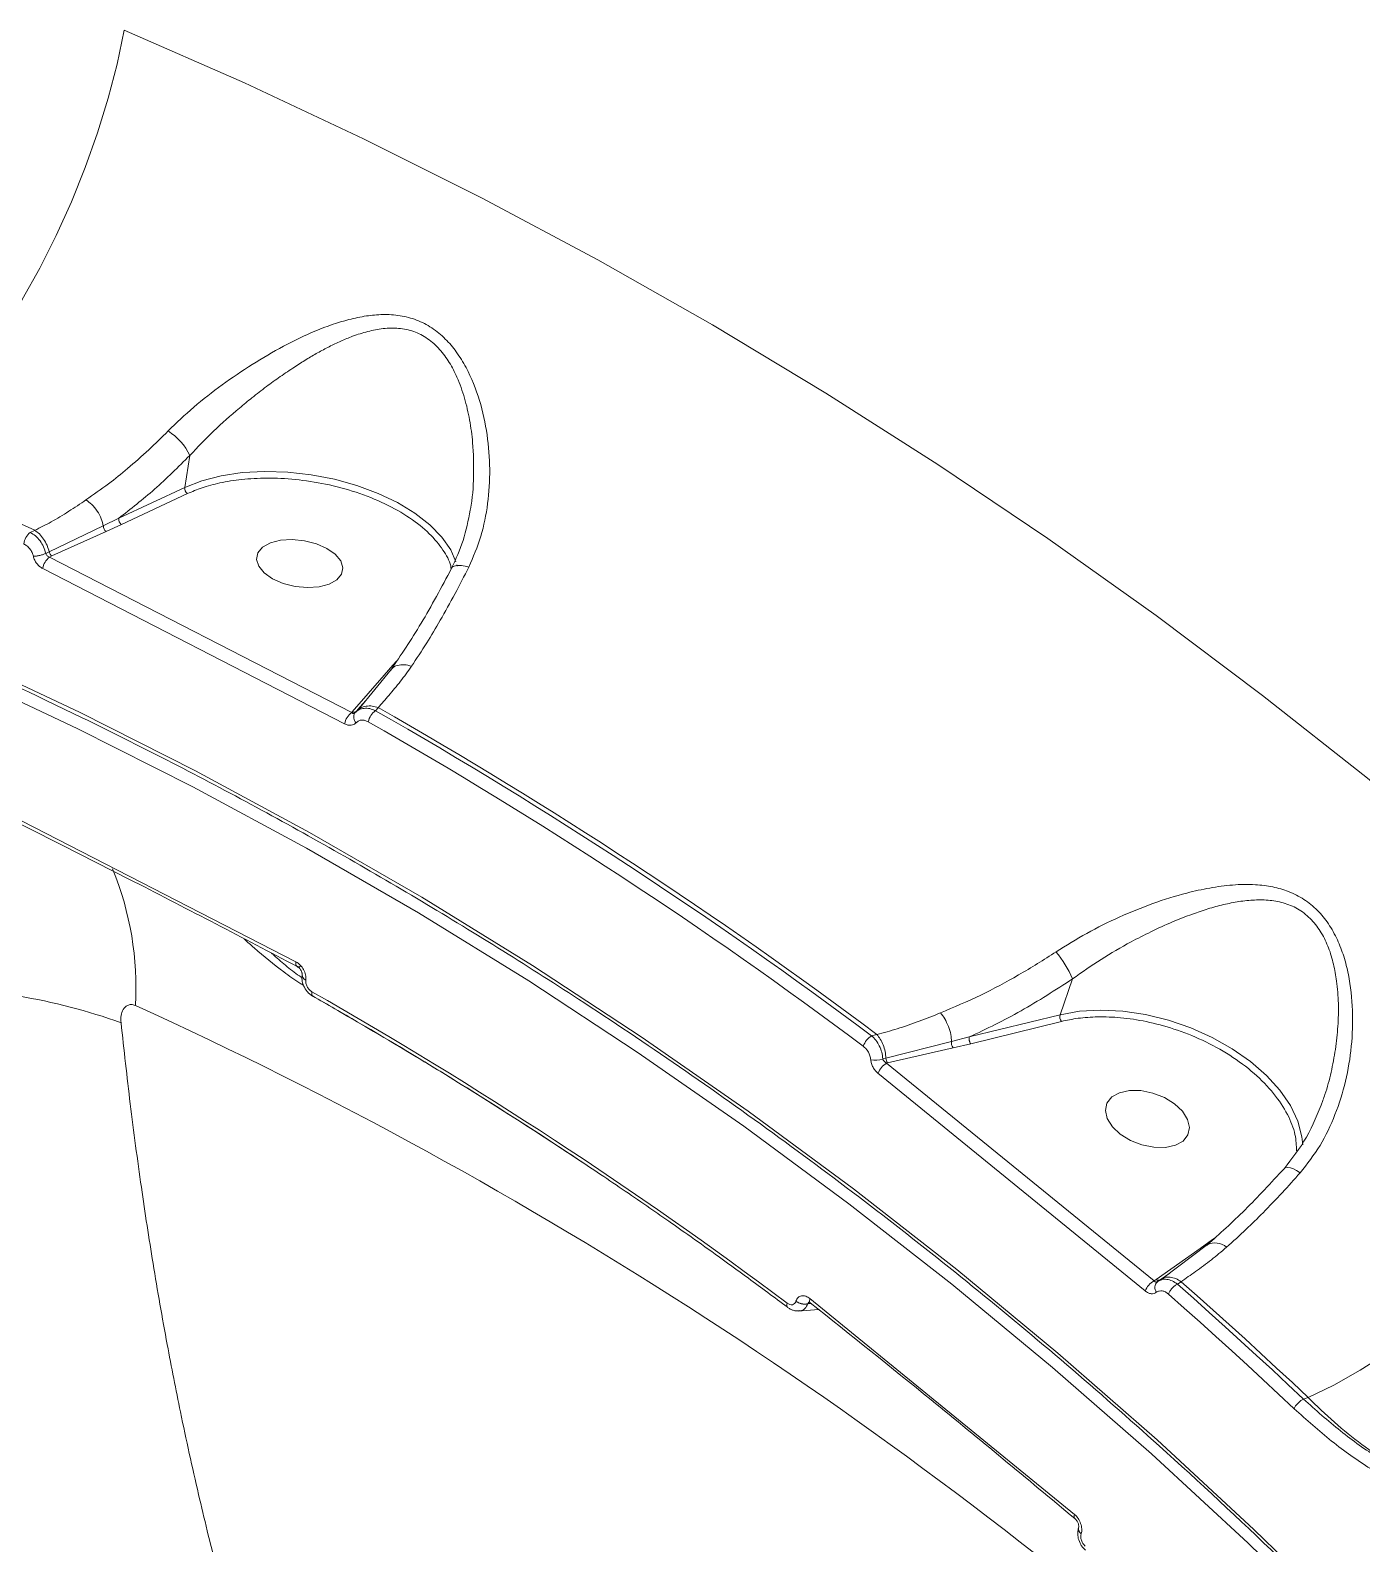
# Model space of a CAD drawing. Header units: millimetres. Extents: x -5609 to 5139, y -3980 to 3221.
# Drawn here: x 2598.8 to 2736.3, y 796.7 to 953.1 of the extents above; entities that cross this region are included whole.
import ezdxf

# ---------------------------------------------------------------- set-up
doc = ezdxf.new("R2010")
doc.units = ezdxf.units.MM
doc.layers.add('DIKOM_ОБЪЕКТ', color=7, linetype='Continuous')
doc.layers.add('DIKOM_РАЗМЕР_ОБЪЕКТА', color=7, linetype='Continuous')

# ---------------------------------------------------------------- blocks, each defined once
blk = doc.blocks.new('A$Cc336a1e3')
at = {"color": 7, "linetype": 'Continuous', "lineweight": 15}
for p, q in [((5435.43, 2182.04), (5434.9, 2178.74)), ((5434.9, 2178.74), (5428.08, 2175.54)), ((5435.19, 2178.09), (5428.37, 2174.89)), ((5419.39, 2174.29), (5418.94, 2174.08)), ((5420.89, 2172.09), (5426.49, 2174.76)), ((5426.78, 2174.18), (5421.18, 2171.65)), ((5426.49, 2174.76), (5428.08, 2175.54)), ((5428.37, 2174.89), (5426.78, 2174.18)), ((5420.54, 2171.92), (5420.89, 2172.09)), ((5421.18, 2171.65), (5420.93, 2171.54)), ((5420.93, 2171.54), (5452.15, 2155.47)), ((5451.42, 2154.31), (5420.23, 2170.36)), ((5455.52, 2159.34), (5456.41, 2160.37)), ((5452.2, 2155.53), (5455.52, 2159.34)), ((5456.23, 2159.92), (5452.84, 2155.79)), ((5452.15, 2155.47), (5452.2, 2155.53)), ((5452.64, 2155.61), (5452.48, 2155.43)), ((5453.63, 2156.76), (5453, 2156.02)), ((5454.61, 2155.66), (5454.89, 2155.97)), ((5415.47, 2145.6), (5446.39, 2129.71)), ((5446.51, 2129.24), (5446.53, 2129.23)), ((5447.03, 2128.38), (5447.03, 2128.35)), ((5447.41, 2127.84), (5447.41, 2127.82)), ((5526.63, 2127.95), (5525.34, 2124.24)), ((5525.34, 2124.24), (5515.96, 2121.94)), ((5525.48, 2123.55), (5516.11, 2121.25)), ((5506.41, 2122.2), (5505.87, 2122.07)), ((5507.35, 2119.75), (5514.13, 2121.46)), ((5514.13, 2121.46), (5515.96, 2121.94)), ((5516.11, 2121.25), (5514.28, 2120.83)), ((5507.03, 2119.67), (5507.35, 2119.75)), ((5507.52, 2119.27), (5507.42, 2119.25)), ((5514.28, 2120.83), (5507.52, 2119.27)), ((5534.13, 2095.7), (5506.52, 2118.19)), ((5507.42, 2119.25), (5535.05, 2096.74)), ((5539.81, 2100.1), (5541.09, 2101.02)), ((5535.26, 2096.88), (5539.81, 2100.1)), ((5540.57, 2100.48), (5535.92, 2096.99)), ((5535.05, 2096.74), (5535.26, 2096.88)), ((5535.29, 2096.56), (5535.35, 2096.62)), ((5535.74, 2096.89), (5535.35, 2096.63)), ((5535.39, 2096.65), (5535.64, 2096.77)), ((5537.47, 2096.4), (5537.85, 2096.65)), ((5498.05, 2094.63), (5498.05, 2094.65)), ((5499.29, 2094.37), (5499.3, 2094.39)), ((5499.5, 2094.9), (5526.83, 2072.61)), ((5499.52, 2094.49), (5499.53, 2094.47)), ((5498.27, 2093.62), (5500.38, 2093.79)), ((5550.96, 2084.7), (5550.49, 2084.52)), ((5527.25, 2071.26), (5527.25, 2071.24)), ((5527.52, 2070.62), (5527.52, 2070.6))]:
    blk.add_line(p, q, dxfattribs=at)
at = {"color": 8, "linetype": 'Continuous', "lineweight": 15}
for p, q in [((5463.03, 2170.72), (5463.06, 2170.59)), ((5456.41, 2160.37), (5456.79, 2160.78)), ((5453, 2156.02), (5452.64, 2155.61)), ((5446.53, 2129.23), (5446.59, 2129.21)), ((5541.09, 2101.02), (5541.29, 2101.15)), ((5536.67, 2097.55), (5535.68, 2096.85)), ((5499.6, 2094.39), (5499.29, 2094.37)), ((5499.3, 2094.39), (5499.55, 2094.46))]:
    blk.add_line(p, q, dxfattribs=at)
at = {"color": 7, "linetype": 'Continuous', "lineweight": 15, "flags": 128}
for points in [[(5428.63, 2225.98), (5427.91, 2222.49), (5427, 2218.95), (5425.9, 2215.37), (5424.63, 2211.79), (5423.21, 2208.25), (5421.63, 2204.78), (5419.92, 2201.4), (5418.1, 2198.16), (5416.17, 2195.07), (5414.16, 2192.17), (5412.09, 2189.48), (5409.97, 2187.04), (5407.82, 2184.85), (5405.66, 2182.94), (5403.52, 2181.33)], [(5428.63, 2225.98), (5441.07, 2220.54), (5453.38, 2214.77), (5465.55, 2208.67), (5477.57, 2202.26), (5489.44, 2195.53), (5501.15, 2188.48), (5512.7, 2181.12), (5524.07, 2173.46), (5535.26, 2165.49), (5546.27, 2157.23), (5557.09, 2148.68), (5567.72, 2139.83), (5578.14, 2130.7), (5588.35, 2121.3)], [(5583.07, 2031.2), (5574.01, 2041.58), (5564.71, 2051.69), (5555.16, 2061.52), (5545.37, 2071.06), (5535.36, 2080.31), (5525.12, 2089.26), (5514.66, 2097.91), (5504, 2106.25), (5493.13, 2114.27), (5482.07, 2121.97), (5470.82, 2129.34), (5459.39, 2136.38), (5447.78, 2143.09), (5436.01, 2149.46), (5424.09, 2155.48), (5412.01, 2161.16), (5399.79, 2166.48), (5387.43, 2171.45), (5374.95, 2176.06), (5362.35, 2180.31), (5349.64, 2184.2)], [(5582.35, 2029.89), (5573.32, 2040.24), (5564.04, 2050.32), (5554.52, 2060.12), (5544.76, 2069.63), (5534.78, 2078.85), (5524.57, 2087.78), (5514.15, 2096.4), (5503.51, 2104.71), (5492.68, 2112.71), (5481.65, 2120.38), (5470.44, 2127.73), (5459.04, 2134.76), (5447.47, 2141.44), (5435.73, 2147.79), (5423.84, 2153.8), (5411.8, 2159.46), (5399.61, 2164.76), (5387.3, 2169.72), (5374.85, 2174.31), (5362.29, 2178.55), (5349.62, 2182.42)], [(5443.98, 2169.3), (5445.07, 2168.82), (5446.3, 2168.51), (5447.57, 2168.39), (5448.78, 2168.46), (5449.82, 2168.74), (5450.62, 2169.18), (5451.1, 2169.76), (5451.24, 2170.44), (5451.02, 2171.14), (5450.45, 2171.83), (5449.59, 2172.43), (5448.5, 2172.91), (5447.27, 2173.23), (5446, 2173.35), (5444.8, 2173.27), (5443.75, 2173), (5442.95, 2172.55), (5442.47, 2171.97), (5442.33, 2171.3), (5442.55, 2170.59), (5443.12, 2169.91), (5443.98, 2169.3)], [(5550.96, 2084.7), (5553.61, 2085.97), (5556.35, 2087.5), (5559.15, 2089.26), (5561.98, 2091.24), (5564.83, 2093.42), (5567.66, 2095.78), (5570.44, 2098.31), (5573.16, 2100.97), (5575.79, 2103.74), (5578.3, 2106.6), (5580.67, 2109.53), (5582.88, 2112.48), (5584.91, 2115.45), (5586.74, 2118.4), (5588.35, 2121.3)], [(5531.56, 2111.9), (5532.61, 2111.25), (5533.8, 2110.79), (5535.04, 2110.54), (5536.22, 2110.52), (5537.25, 2110.75), (5538.05, 2111.19), (5538.55, 2111.82), (5538.71, 2112.59), (5538.51, 2113.42), (5537.99, 2114.26), (5537.17, 2115.03), (5536.12, 2115.68), (5534.93, 2116.15), (5533.69, 2116.4), (5532.51, 2116.41), (5531.48, 2116.18), (5530.68, 2115.74), (5530.18, 2115.11), (5530.02, 2114.35), (5530.21, 2113.51), (5530.74, 2112.67), (5531.56, 2111.9)], [(5550.49, 2084.52), (5548.88, 2086.03), (5547.27, 2087.53), (5545.65, 2089.03), (5544.02, 2090.52), (5542.39, 2092), (5540.76, 2093.47), (5539.12, 2094.94), (5537.47, 2096.4)], [(5537.85, 2096.65), (5539.51, 2095.19), (5541.16, 2093.71), (5542.81, 2092.23), (5544.45, 2090.74), (5546.09, 2089.24), (5547.71, 2087.73), (5549.34, 2086.22), (5550.96, 2084.7)], [(5549.52, 2083.53), (5547.91, 2085.04), (5546.3, 2086.54), (5544.69, 2088.03), (5543.07, 2089.52), (5541.44, 2091), (5539.81, 2092.47), (5538.17, 2093.93), (5536.53, 2095.38)], [(5497.15, 2094.04), (5497.17, 2094.02), (5497.19, 2094)]]:
    blk.add_lwpolyline(points, dxfattribs=at)
at = {"color": 8, "linetype": 'Continuous', "lineweight": 15, "flags": 128}
for points in [[(5434.9, 2178.74), (5436.67, 2179.43), (5438.67, 2179.94), (5440.85, 2180.26), (5443.16, 2180.39), (5445.55, 2180.31), (5447.97, 2180.04), (5450.36, 2179.58), (5452.68, 2178.93), (5454.87, 2178.12), (5456.89, 2177.16), (5458.68, 2176.07), (5460.22, 2174.87), (5461.46, 2173.6), (5462.38, 2172.28), (5462.92, 2171.06)], [(5525.34, 2124.24), (5527.36, 2124.6), (5529.54, 2124.72), (5531.83, 2124.61), (5534.17, 2124.26), (5536.53, 2123.68), (5538.84, 2122.89), (5541.05, 2121.89), (5543.12, 2120.73), (5545, 2119.41), (5546.65, 2117.97), (5548.04, 2116.43), (5549.13, 2114.85), (5549.89, 2113.24), (5550.32, 2111.64), (5550.41, 2110.8)], [(5550.15, 2107.91), (5549.78, 2108.13), (5549.44, 2108.3), (5549.13, 2108.41), (5548.86, 2108.45), (5548.64, 2108.43), (5548.49, 2108.35), (5548.48, 2108.34)]]:
    blk.add_lwpolyline(points, dxfattribs=at)
at = {"color": 7, "linetype": 'Continuous', "lineweight": 15}
for centre, radius, start, end in [((5429.95, 2179.43), 6.07, 25.3983, 57.7898), ((5216.52, 1738.07), 481.1, 65.0584, 67.1262), ((5435.57, 2178.66), 0.681, 173.33, 235.8897), ((5420.13, 2172.62), 1.89, 129.1178, 171.5239), ((5427.2, 2174.75), 0.706, 179.5621, 233.8147), ((5428.76, 2175.46), 0.687, 173.5247, 232.5344), ((5428.62, 2175.29), 0.471, 233.7918, 238.2007), ((5422.15, 2170.01), 1.96, 128.6173, 169.6593), ((5421.56, 2172.22), 0.687, 191.0915, 235.7147), ((5453.27, 2153.96), 1.88, 126.5109, 169.4583), ((5452.36, 2155.89), 0.4, 246.59, 314.105), ((5453.16, 2155.01), 0.798, 148.7876, 227.6251), ((5455.76, 2154.09), 1.95, 125.9714, 167.1894), ((5209.83, 1726.28), 494.25, 53.2037, 60.3129), ((5210.08, 1726.28), 494.54, 53.1878, 60.3287), ((5209.63, 1726.12), 493.13, 53.2035, 60.313), ((5517.11, 2124.03), 10.29, 22.3971, 40.6712), ((5407.03, 2063.29), 63.79, 70.4999, 80.3563), ((5216.23, 1719.39), 468.58, 53.1671, 60.3492), ((5217.85, 1721.29), 465.78, 56.3229, 60.3588), ((5526.07, 2124.04), 0.761, 164.355, 219.6454), ((5506.94, 2120.31), 2.05, 121.2252, 160.5554), ((5514.92, 2121.32), 0.804, 169.9183, 217.2321), ((5506.21, 2122.26), 2.72, 260.8926, 287.5021), ((5508.13, 2119.76), 0.783, 180.9528, 219.1182), ((5508.52, 2117.4), 2.14, 120.7242, 158.4382), ((5536.03, 2094.94), 2.05, 118.6411, 158.2114), ((5535.96, 2096.06), 0.82, 134.137, 218.0828)]:
    blk.add_arc(centre, radius, start, end, dxfattribs=at)
at = {"color": 8, "linetype": 'Continuous', "lineweight": 15}
for centre, radius, start, end in [((5397.74, 2127.08), 32.12, 356.6583, 22.3648), ((5447.61, 2128.39), 0.582, 180.7383, 250.1056), ((5447.61, 2128.37), 0.58, 180.3644, 250.1262), ((5241.15, 1711.2), 454.96, 48.5619, 65.5024), ((5541.37, 2098.93), 1.73, 47.6454, 119.1126), ((5497.58, 2094.25), 0.486, 157.7597, 205.2441), ((5527.87, 2071.14), 0.632, 168.4198, 236.2909), ((5527.87, 2071.12), 0.629, 167.9001, 236.3902)]:
    blk.add_arc(centre, radius, start, end, dxfattribs=at)
at = {"color": 7, "linetype": 'Continuous', "lineweight": 15}
for points, knots in [([(5674.5, 2755.17), (5673.82, 2755.31), (5672.3, 2755.62), (5670.02, 2755.99), (5667.79, 2756.3), (5665.92, 2756.51), (5664.33, 2756.66), (5661.16, 2756.9), (5656.43, 2757.05), (5650.04, 2756.82), (5642.13, 2756.03), (5632.41, 2754.22), (5621.17, 2750.93), (5610.12, 2746.61), (5599.3, 2741.4), (5588.4, 2735.17), (5577.44, 2727.95), (5566.46, 2719.75), (5555.48, 2710.59), (5544.52, 2700.49), (5533.6, 2689.47), (5522.77, 2677.57), (5512.04, 2664.82), (5501.47, 2651.27), (5491.05, 2636.93), (5480.83, 2621.85), (5470.82, 2606.06), (5461.05, 2589.6), (5451.55, 2572.51), (5442.35, 2554.85), (5433.46, 2536.67), (5424.92, 2518), (5416.74, 2498.9), (5408.94, 2479.4), (5401.54, 2459.56), (5394.57, 2439.43), (5388.04, 2419.09), (5381.97, 2398.57), (5376.37, 2377.93), (5371.27, 2357.21), (5366.66, 2336.46), (5362.56, 2315.74), (5359.07, 2295.57), (5356.15, 2276.01), (5353.78, 2257.07), (5352.23, 2241.84), (5351.26, 2230.23), (5350.69, 2222.38), (5350.31, 2216.33), (5350.06, 2211.76), (5349.87, 2208.1), (5349.67, 2203.53), (5349.46, 2198.01), (5349.27, 2191.57), (5349.2, 2186.99), (5349.16, 2184.55)], [0, 0, 0, 0, 0.005238, 0.01182, 0.017481, 0.022206, 0.026, 0.029399, 0.046017, 0.06109, 0.076162, 0.103073, 0.129982, 0.154446, 0.178954, 0.203436, 0.227894, 0.252351, 0.276808, 0.301263, 0.325724, 0.350237, 0.374695, 0.399147, 0.4236, 0.448051, 0.472503, 0.496981, 0.521474, 0.545925, 0.570375, 0.594825, 0.619274, 0.643726, 0.66823, 0.692693, 0.717142, 0.741591, 0.766041, 0.79049, 0.814953, 0.839457, 0.863909, 0.886729, 0.909549, 0.93237, 0.942412, 0.952388, 0.961556, 0.965042, 0.969571, 0.975332, 0.98233, 0.990564, 1, 1, 1, 1]), ([(5675.73, 2754.98), (5672.42, 2755.58), (5665.8, 2756.79), (5655.53, 2757.14), (5645.08, 2756.43), (5634.45, 2754.57), (5623.92, 2751.68), (5613.52, 2747.86), (5603.3, 2743.21), (5595.11, 2738.77), (5588.98, 2735.1), (5584.95, 2732.55), (5580.91, 2729.87), (5576.87, 2727.06), (5572.84, 2724.12), (5566.2, 2719.07), (5557, 2711.49), (5545.3, 2700.75), (5533.79, 2689.12), (5522.51, 2676.66), (5511.72, 2663.73), (5501.43, 2650.46), (5491.64, 2636.95), (5484.21, 2626.01), (5479, 2618), (5475.89, 2613.14), (5472.83, 2608.23), (5469.79, 2603.28), (5466.8, 2598.29), (5463.84, 2593.26), (5458.38, 2583.81), (5450.61, 2569.71), (5440.8, 2550.63), (5431.47, 2531.21), (5422.66, 2511.53), (5415.37, 2494.1), (5409.45, 2479.09), (5404.73, 2466.59), (5400.21, 2454.07), (5395.91, 2441.57), (5391.8, 2429.08), (5387.9, 2416.62), (5384.21, 2404.22), (5379.86, 2388.85), (5375.03, 2370.48), (5369.95, 2349.09), (5365.41, 2327.73), (5361.43, 2306.47), (5358.01, 2285.37), (5355.16, 2264.48), (5352.89, 2243.85), (5351.2, 2223.56), (5350.05, 2203.61), (5349.78, 2190.66), (5349.64, 2184.2)], [0, 0, 0, 0, 0.025552, 0.050983, 0.076294, 0.101484, 0.126553, 0.149842, 0.173026, 0.196104, 0.205143, 0.214165, 0.223171, 0.232161, 0.241135, 0.250092, 0.276443, 0.302491, 0.328238, 0.353682, 0.378823, 0.402016, 0.424946, 0.447612, 0.455186, 0.46273, 0.470244, 0.477729, 0.485183, 0.492607, 0.500002, 0.526531, 0.552719, 0.578564, 0.604068, 0.629229, 0.644782, 0.660202, 0.675488, 0.690641, 0.70566, 0.720545, 0.735296, 0.749914, 0.775113, 0.80027, 0.825385, 0.850457, 0.875486, 0.900474, 0.925419, 0.950322, 0.975182, 1, 1, 1, 1]), ([(5359.29, 2067.58), (5358.15, 2072.71), (5355.86, 2082.98), (5353.13, 2099.32), (5350.92, 2116.32), (5349.3, 2133.99), (5348.28, 2151.88), (5347.82, 2169.88), (5347.89, 2187.93), (5348.37, 2203.14), (5348.99, 2215.27), (5349.56, 2224.18), (5350.24, 2233.17), (5351.04, 2242.23), (5352.29, 2254.74), (5354.21, 2270.88), (5357.06, 2290.82), (5360.47, 2311.21), (5364.45, 2331.98), (5368.93, 2352.61), (5373.84, 2373.04), (5379.18, 2393.2), (5383.72, 2408.96), (5387.18, 2420.27), (5389.33, 2427.14), (5391.54, 2434.01), (5393.82, 2440.88), (5396.15, 2447.76), (5398.54, 2454.63), (5402.48, 2465.66), (5408.16, 2480.81), (5415.82, 2499.93), (5423.96, 2518.91), (5432.57, 2537.69), (5441.42, 2555.77), (5450.49, 2573.14), (5459.72, 2589.75), (5467.34, 2602.63), (5473.17, 2612.05), (5477.09, 2618.21), (5481.05, 2624.29), (5485.07, 2630.29), (5489.13, 2636.19), (5495.32, 2644.95), (5503.73, 2656.27), (5514.44, 2669.67), (5525.33, 2682.29), (5536.37, 2694.08), (5547.55, 2705), (5558.82, 2715), (5570.15, 2724.04), (5581.52, 2732.07), (5592.9, 2739.14), (5600.43, 2742.93), (5604.2, 2744.83)], [0, 0, 0, 0, 0.024819, 0.049681, 0.074585, 0.099531, 0.12452, 0.147882, 0.17128, 0.194715, 0.205777, 0.216847, 0.227925, 0.239011, 0.250106, 0.273561, 0.297359, 0.321499, 0.345981, 0.370806, 0.394284, 0.418061, 0.442135, 0.45031, 0.458518, 0.466761, 0.475037, 0.483347, 0.49169, 0.500068, 0.523695, 0.547624, 0.571855, 0.596389, 0.621225, 0.644678, 0.668395, 0.692375, 0.701869, 0.711403, 0.720978, 0.730593, 0.74025, 0.749946, 0.774408, 0.798991, 0.823695, 0.848519, 0.873464, 0.89853, 0.923716, 0.949023, 0.974451, 1, 1, 1, 1]), ([(5319.85, 2149.95), (5319.45, 2154.5), (5318.65, 2163.61), (5317.94, 2177.75), (5317.58, 2192.18), (5317.6, 2206.93), (5317.98, 2221.06), (5318.63, 2234.53), (5319.5, 2247.29), (5320.62, 2260.3), (5322.02, 2273.55), (5323.69, 2287.03), (5325.61, 2300.48), (5327.75, 2313.89), (5330.12, 2327.25), (5332.76, 2340.78), (5335.66, 2354.48), (5338.84, 2368.33), (5342.08, 2381.4), (5345.32, 2393.69), (5348.51, 2405.18), (5351.9, 2416.72), (5355.48, 2428.31), (5359.25, 2439.94), (5363.21, 2451.59), (5368.21, 2465.62), (5374.4, 2481.99), (5381.96, 2500.58), (5390.01, 2519.02), (5397.3, 2534.6), (5403.63, 2547.42), (5408.87, 2557.6), (5414.25, 2567.65), (5419.78, 2577.56), (5425.45, 2587.32), (5431.25, 2596.9), (5437.81, 2607.28), (5445.16, 2618.33), (5453.31, 2629.9), (5461.65, 2641.04), (5470.16, 2651.7), (5479.43, 2662.57), (5489.46, 2673.46), (5500.24, 2684.11), (5511.12, 2693.9), (5518.4, 2699.58), (5522.05, 2702.42)], [0, 0, 0, 0, 0.025201, 0.050426, 0.075478, 0.100439, 0.125533, 0.145965, 0.166556, 0.187307, 0.208217, 0.229287, 0.250516, 0.270801, 0.291287, 0.311974, 0.332861, 0.35395, 0.375239, 0.39266, 0.410236, 0.427968, 0.445856, 0.463899, 0.482097, 0.500451, 0.530196, 0.560356, 0.590931, 0.62192, 0.639817, 0.657849, 0.676017, 0.69432, 0.712759, 0.731334, 0.750044, 0.774713, 0.799566, 0.824602, 0.849822, 0.875227, 0.906171, 0.937281, 0.968557, 1, 1, 1, 1]), ([(5464.25, 2170.5), (5464.7, 2171.55), (5465.6, 2173.63), (5466.27, 2177.07), (5466.49, 2180.6), (5466.22, 2184.2), (5465.44, 2187.77), (5464.3, 2190.65), (5463.02, 2192.73), (5461.84, 2194.13), (5460.46, 2195.28), (5458.87, 2196.09), (5457.15, 2196.54), (5455.4, 2196.64), (5453.63, 2196.48), (5451.31, 2195.99), (5448.43, 2194.98), (5445.09, 2193.37), (5441.86, 2191.48), (5438.75, 2189.36), (5435.78, 2187.06), (5434.05, 2185.4), (5433.18, 2184.57)], [0, 0, 0, 0, 0.061031, 0.122058, 0.183992, 0.245964, 0.308726, 0.372017, 0.405257, 0.43616, 0.468588, 0.501069, 0.533243, 0.565711, 0.596359, 0.62933, 0.692101, 0.75428, 0.816246, 0.877522, 0.938936, 1, 1, 1, 1]), ([(5349.78, 2183.69), (5351.49, 2183.19), (5354.63, 2182.27), (5358.88, 2180.95), (5362.28, 2179.87), (5365.06, 2178.97), (5369.92, 2177.36), (5379.7, 2173.98), (5393.71, 2168.64), (5409.44, 2161.97), (5425.29, 2154.58), (5441.81, 2146.1), (5458.91, 2136.4), (5477.16, 2125.03), (5496.4, 2111.75), (5516.43, 2096.35), (5533.53, 2081.72), (5547.95, 2068.3), (5557.09, 2059.21), (5563.25, 2052.81), (5566.48, 2049.39), (5569.3, 2046.35), (5572.03, 2043.36), (5575.03, 2040.02), (5578.79, 2035.77), (5581.51, 2032.59), (5583, 2030.85)], [0, 0, 0, 0, 0.019188, 0.035163, 0.047914, 0.057572, 0.066532, 0.103038, 0.168831, 0.227576, 0.286321, 0.356255, 0.426189, 0.496124, 0.585129, 0.674134, 0.76314, 0.821887, 0.880635, 0.897868, 0.91447, 0.929659, 0.941079, 0.956618, 0.976264, 1, 1, 1, 1]), ([(5433.18, 2184.57), (5432.52, 2183.91), (5431.14, 2182.55), (5429.08, 2180.74), (5426.92, 2178.99), (5425.48, 2177.99), (5424.7, 2177.44)], [0, 0, 0, 0, 0.240294, 0.500624, 0.72848, 1, 1, 1, 1]), ([(5349.14, 2182.78), (5349.13, 2180.93), (5349.1, 2177.44), (5349.11, 2172.58), (5349.16, 2168.38), (5349.21, 2164.86), (5349.28, 2161.92), (5349.43, 2156.18), (5349.75, 2147.87), (5350.38, 2136.98), (5351.41, 2123.93), (5353.06, 2108.6), (5355.52, 2091.86), (5358.46, 2076.3), (5361.79, 2061.89), (5365.62, 2048.17), (5369.91, 2035.18), (5374.68, 2022.94), (5379.89, 2011.49), (5385.56, 2000.85), (5391.65, 1991.03), (5398.17, 1982.07), (5404.93, 1974.17), (5411.89, 1967.28), (5419.01, 1961.36), (5425.6, 1956.82), (5431.54, 1953.39), (5435.56, 1951.4), (5438.48, 1950.11), (5440.32, 1949.35), (5442.5, 1948.49), (5444.95, 1947.57), (5446.73, 1947.02), (5447.57, 1946.76)], [0, 0, 0, 0, 0.014838, 0.02795, 0.039319, 0.048913, 0.05674, 0.063458, 0.096188, 0.125969, 0.155751, 0.208929, 0.26211, 0.310458, 0.358855, 0.407301, 0.455656, 0.50401, 0.552367, 0.600726, 0.649088, 0.697519, 0.745961, 0.791107, 0.836255, 0.881404, 0.911206, 0.9412, 0.950921, 0.960825, 0.972362, 0.986881, 1, 1, 1, 1]), ([(5428.08, 2175.54), (5429.32, 2176.51), (5431.81, 2178.45), (5434.22, 2180.84), (5435.43, 2182.04)], [0, 0, 0, 0, 0.498652, 1, 1, 1, 1]), ([(5424.7, 2177.44), (5424.11, 2177.04), (5422.89, 2176.23), (5421.15, 2175.16), (5419.96, 2174.58), (5419.39, 2174.29)], [0, 0, 0, 0, 0.332978, 0.677074, 1, 1, 1, 1]), ([(5426.49, 2174.76), (5426.43, 2175), (5426.32, 2175.51), (5425.88, 2176.3), (5425.32, 2177), (5424.9, 2177.3), (5424.7, 2177.44)], [0, 0, 0, 0, 0.248061, 0.508066, 0.763644, 1, 1, 1, 1]), ([(5464.4, 2176.39), (5464.19, 2175.33), (5463.77, 2173.21), (5462.91, 2171.32), (5462.48, 2170.38)], [0, 0, 0, 0, 0.501569, 1, 1, 1, 1]), ([(5418.94, 2174.08), (5419.13, 2173.97), (5419.49, 2173.75), (5419.97, 2173.22), (5420.34, 2172.6), (5420.47, 2172.15), (5420.54, 2171.92)], [0, 0, 0, 0, 0.248961, 0.498547, 0.748724, 1, 1, 1, 1]), ([(5419.39, 2174.29), (5419.56, 2174.18), (5419.9, 2173.95), (5420.34, 2173.41), (5420.7, 2172.77), (5420.83, 2172.31), (5420.89, 2172.09)], [0, 0, 0, 0, 0.241525, 0.495451, 0.751814, 1, 1, 1, 1]), ([(5418.27, 2172.89), (5418.38, 2172.83), (5418.61, 2172.7), (5418.91, 2172.39), (5419.14, 2172.02), (5419.22, 2171.75), (5419.26, 2171.62)], [0, 0, 0, 0, 0.249321, 0.498946, 0.74901, 1, 1, 1, 1]), ([(5419.26, 2171.62), (5419.36, 2171.62), (5419.57, 2171.63), (5419.93, 2171.7), (5420.28, 2171.8), (5420.45, 2171.88), (5420.54, 2171.92)], [0, 0, 0, 0, 0.241781, 0.499974, 0.75828, 1, 1, 1, 1]), ([(5420.23, 2170.36), (5420.11, 2170.42), (5419.89, 2170.56), (5419.61, 2170.86), (5419.38, 2171.22), (5419.3, 2171.49), (5419.26, 2171.62)], [0, 0, 0, 0, 0.249288, 0.499095, 0.749265, 1, 1, 1, 1]), ([(5420.93, 2171.54), (5420.88, 2171.55), (5420.79, 2171.59), (5420.68, 2171.68), (5420.59, 2171.79), (5420.56, 2171.88), (5420.54, 2171.92)], [0, 0, 0, 0, 0.256029, 0.508553, 0.756124, 1, 1, 1, 1]), ([(5462.48, 2170.38), (5461.43, 2168.42), (5459.34, 2164.52), (5457.24, 2161.41), (5456.19, 2159.86)], [0, 0, 0, 0, 0.501366, 1, 1, 1, 1]), ([(5458.33, 2160.26), (5458.86, 2161.04), (5459.84, 2162.53), (5461.34, 2165.06), (5462.8, 2167.66), (5463.78, 2169.58), (5464.25, 2170.5)], [0, 0, 0, 0, 0.264901, 0.499055, 0.757735, 1, 1, 1, 1]), ([(5454.89, 2155.97), (5455.25, 2156.39), (5455.99, 2157.24), (5457.19, 2158.66), (5457.96, 2159.73), (5458.33, 2160.26)], [0, 0, 0, 0, 0.327819, 0.671603, 1, 1, 1, 1]), ([(5452.48, 2155.43), (5452.45, 2155.41), (5452.41, 2155.37), (5452.32, 2155.36), (5452.24, 2155.39), (5452.18, 2155.44), (5452.15, 2155.47)], [0, 0, 0, 0, 0.233575, 0.478771, 0.735274, 1, 1, 1, 1]), ([(5452.48, 2155.43), (5452.61, 2155.55), (5452.88, 2155.78), (5453.43, 2155.93), (5454.02, 2155.91), (5454.42, 2155.75), (5454.61, 2155.66)], [0, 0, 0, 0, 0.251027, 0.501431, 0.750839, 1, 1, 1, 1]), ([(5452.64, 2155.61), (5452.78, 2155.73), (5453.06, 2155.98), (5453.63, 2156.15), (5454.26, 2156.17), (5454.69, 2156.03), (5454.89, 2155.97)], [0, 0, 0, 0, 0.248243, 0.50435, 0.758125, 1, 1, 1, 1]), ([(5452.62, 2154.42), (5452.54, 2154.36), (5452.39, 2154.22), (5452.09, 2154.14), (5451.76, 2154.16), (5451.53, 2154.26), (5451.42, 2154.31)], [0, 0, 0, 0, 0.249785, 0.499761, 0.749731, 1, 1, 1, 1]), ([(5452.62, 2154.42), (5452.7, 2154.49), (5452.86, 2154.63), (5453.18, 2154.71), (5453.52, 2154.68), (5453.75, 2154.57), (5453.86, 2154.52)], [0, 0, 0, 0, 0.249716, 0.49966, 0.749601, 1, 1, 1, 1]), ([(5415.57, 2145.12), (5420.29, 2142.75), (5430.7, 2137.52), (5440.92, 2132.16), (5446.51, 2129.23)], [0, 0, 0, 0, 0.452481, 1, 1, 1, 1]), ([(5550.15, 2107.91), (5550.87, 2108.83), (5552.3, 2110.66), (5553.82, 2113.9), (5554.91, 2117.35), (5555.51, 2120.98), (5555.64, 2124.7), (5555.3, 2127.83), (5554.69, 2130.25), (5554.01, 2132.03), (5553.12, 2133.65), (5551.95, 2135.08), (5550.56, 2136.22), (5548.99, 2137.01), (5547.29, 2137.5), (5545.36, 2137.74), (5543.17, 2137.69), (5540.81, 2137.37), (5538.05, 2136.76), (5534.92, 2135.78), (5531.45, 2134.37), (5528.07, 2132.71), (5525.96, 2131.39), (5524.92, 2130.74)], [0, 0, 0, 0, 0.060847, 0.121613, 0.183354, 0.245191, 0.307739, 0.370551, 0.403622, 0.434357, 0.467556, 0.498924, 0.531459, 0.56376, 0.594639, 0.627846, 0.669954, 0.711773, 0.753551, 0.815741, 0.877335, 0.938872, 1, 1, 1, 1]), ([(5524.92, 2130.74), (5523.63, 2129.92), (5521.07, 2128.29), (5517.06, 2126.16), (5514.37, 2125.02), (5512.99, 2124.43)], [0, 0, 0, 0, 0.326001, 0.652896, 1, 1, 1, 1]), ([(5446.39, 2129.71), (5446.54, 2129.61), (5446.85, 2129.41), (5447.21, 2128.91), (5447.38, 2128.45), (5447.43, 2128.09), (5447.42, 2127.93), (5447.41, 2127.84)], [0, 0, 0, 0, 0.249578, 0.499135, 0.748811, 0.874485, 1, 1, 1, 1]), ([(5446.53, 2129.21), (5446.57, 2129.19), (5446.66, 2129.13), (5446.78, 2129.02), (5446.88, 2128.89), (5446.95, 2128.76), (5447, 2128.63), (5447.03, 2128.53), (5447.03, 2128.44), (5447.03, 2128.4), (5447.03, 2128.38)], [0, 0, 0, 0, 0.154601, 0.301976, 0.439989, 0.568879, 0.68876, 0.799509, 0.903062, 1, 1, 1, 1]), ([(5652.95, 2129.76), (5651.62, 2128.14), (5649.13, 2125.11), (5645.72, 2120.88), (5642.86, 2117.29), (5640.52, 2114.33), (5638.57, 2111.83), (5634.59, 2106.7), (5628.83, 2099.12), (5621.47, 2089.07), (5614.21, 2078.81), (5606.89, 2068.02), (5599.58, 2056.74), (5591.89, 2044.23), (5584.02, 2030.57), (5576.26, 2015.9), (5569.39, 2001.6), (5563.43, 1987.7), (5558.41, 1974.25), (5554.32, 1961.27), (5551.19, 1948.8), (5549.02, 1936.88), (5547.83, 1925.55), (5547.62, 1915.08), (5548.31, 1905.45), (5549.84, 1896.63), (5551.96, 1889.36), (5554.26, 1883.51), (5555.86, 1880.46), (5556.63, 1878.98)], [0, 0, 0, 0, 0.015739, 0.029451, 0.041106, 0.050679, 0.058284, 0.06548, 0.100643, 0.132419, 0.164195, 0.202024, 0.239853, 0.277684, 0.329279, 0.380983, 0.432581, 0.484169, 0.535761, 0.587354, 0.638952, 0.690657, 0.74229, 0.793895, 0.842064, 0.890237, 0.938413, 0.970219, 1, 1, 1, 1]), ([(5653.2, 2129.16), (5650.64, 2126.02), (5645.38, 2119.59), (5637.63, 2109.75), (5629.8, 2099.48), (5623.46, 2090.87), (5618.57, 2084.01), (5615.06, 2079.02), (5611.58, 2073.96), (5608.11, 2068.82), (5604.68, 2063.62), (5601.28, 2058.35), (5596.87, 2051.35), (5591.61, 2042.7), (5585.73, 2032.5), (5580.22, 2022.4), (5575.3, 2012.8), (5570.96, 2003.75), (5568.09, 1997.37), (5566.29, 1993.18), (5565.39, 1991.06), (5564.52, 1988.95), (5563.68, 1986.87), (5562.86, 1984.81), (5560.98, 1979.98), (5558.31, 1972.59), (5555.26, 1962.99), (5552.82, 1954.02), (5551.01, 1946), (5549.71, 1938.83), (5549.03, 1933.94), (5548.67, 1930.78), (5548.51, 1929.21), (5548.38, 1927.67), (5548.26, 1926.16), (5548.16, 1924.67), (5547.9, 1920.05), (5547.87, 1912.57), (5548.77, 1902.81), (5550.6, 1893.87), (5553.22, 1885.7), (5555.66, 1880.86), (5556.87, 1878.46)], [0, 0, 0, 0, 0.030416, 0.062321, 0.095715, 0.130598, 0.146745, 0.163192, 0.17994, 0.196987, 0.214335, 0.231983, 0.249931, 0.285036, 0.320141, 0.355246, 0.390845, 0.422279, 0.453078, 0.46104, 0.468957, 0.476831, 0.484662, 0.492449, 0.500192, 0.539822, 0.577952, 0.614583, 0.649714, 0.679388, 0.707901, 0.715177, 0.722374, 0.72949, 0.736527, 0.743484, 0.750362, 0.802052, 0.85286, 0.902788, 0.951834, 1, 1, 1, 1]), ([(5447.03, 2128.36), (5447.02, 2128.19), (5446.99, 2127.81), (5447.17, 2127.2), (5447.48, 2126.7), (5447.84, 2126.34), (5448.05, 2126.2), (5448.16, 2126.13)], [0, 0, 0, 0, 0.208284, 0.442669, 0.705546, 0.848913, 1, 1, 1, 1]), ([(5447.41, 2127.82), (5447.41, 2127.71), (5447.4, 2127.49), (5447.53, 2127.14), (5447.75, 2126.82), (5447.94, 2126.68), (5448.04, 2126.61)], [0, 0, 0, 0, 0.250129, 0.500279, 0.750159, 1, 1, 1, 1]), ([(5515.96, 2121.94), (5517.75, 2122.79), (5521.33, 2124.51), (5524.86, 2126.8), (5526.63, 2127.95)], [0, 0, 0, 0, 0.499107, 1, 1, 1, 1]), ([(5448.09, 2126.19), (5449.64, 2125.3), (5452.42, 2123.71), (5456.09, 2121.54), (5458.94, 2119.83), (5461.29, 2118.39), (5465.71, 2115.67), (5471.26, 2112.13), (5477.73, 2107.84), (5481.83, 2105.05), (5484.82, 2102.97), (5487.07, 2101.39), (5489.91, 2099.36), (5493.34, 2096.87), (5495.81, 2095.04), (5497.15, 2094.04)], [0, 0, 0, 0, 0.091663, 0.164479, 0.218436, 0.261747, 0.30595, 0.484373, 0.598123, 0.70309, 0.737355, 0.784024, 0.843359, 0.915356, 1, 1, 1, 1]), ([(5448.1, 2126.19), (5448.1, 2126.18), (5448.13, 2126.14), (5448.17, 2126.13), (5448.21, 2126.12)], [0, 0, 0, 0, 0.202587, 1, 1, 1, 1]), ([(5429.8, 2125.21), (5429.72, 2125.23), (5429.57, 2125.29), (5429.29, 2125.31), (5428.89, 2125.2), (5428.51, 2124.81), (5428.29, 2124.17), (5428.31, 2123.67), (5428.32, 2123.42)], [0, 0, 0, 0, 0.068276, 0.141359, 0.274497, 0.524821, 0.762964, 1, 1, 1, 1]), ([(5512.99, 2124.43), (5512.24, 2124.14), (5510.73, 2123.54), (5508.56, 2122.77), (5507.11, 2122.39), (5506.41, 2122.2)], [0, 0, 0, 0, 0.332872, 0.676665, 1, 1, 1, 1]), ([(5514.13, 2121.46), (5514.11, 2121.7), (5514.08, 2122.19), (5513.82, 2123.04), (5513.44, 2123.84), (5513.14, 2124.24), (5512.99, 2124.43)], [0, 0, 0, 0, 0.248187, 0.507976, 0.763416, 1, 1, 1, 1]), ([(5505, 2121), (5505.1, 2120.91), (5505.3, 2120.74), (5505.54, 2120.39), (5505.72, 2119.99), (5505.76, 2119.72), (5505.78, 2119.58)], [0, 0, 0, 0, 0.249406, 0.49915, 0.749259, 1, 1, 1, 1]), ([(5505.87, 2122.07), (5506.02, 2121.92), (5506.33, 2121.62), (5506.68, 2121.02), (5506.94, 2120.36), (5507, 2119.9), (5507.03, 2119.67)], [0, 0, 0, 0, 0.248122, 0.497434, 0.747987, 1, 1, 1, 1]), ([(5506.41, 2122.2), (5506.53, 2122.05), (5506.79, 2121.75), (5507.08, 2121.12), (5507.29, 2120.44), (5507.33, 2119.98), (5507.35, 2119.75)], [0, 0, 0, 0, 0.24186, 0.495674, 0.751782, 1, 1, 1, 1]), ([(5515.96, 2121.94), (5515.95, 2121.89), (5515.93, 2121.81), (5515.94, 2121.68), (5515.95, 2121.58), (5515.98, 2121.48), (5516.03, 2121.36), (5516.08, 2121.29), (5516.11, 2121.25)], [0, 0, 0, 0, 0.239426, 0.368368, 0.49999, 0.631604, 0.760531, 1, 1, 1, 1]), ([(5506.52, 2118.19), (5506.43, 2118.28), (5506.24, 2118.45), (5506.01, 2118.8), (5505.84, 2119.19), (5505.8, 2119.45), (5505.78, 2119.58)], [0, 0, 0, 0, 0.249403, 0.499342, 0.749594, 1, 1, 1, 1]), ([(5507.42, 2119.25), (5507.37, 2119.27), (5507.28, 2119.32), (5507.16, 2119.42), (5507.07, 2119.54), (5507.04, 2119.63), (5507.03, 2119.67)], [0, 0, 0, 0, 0.263854, 0.520273, 0.765761, 1, 1, 1, 1]), ([(5552.5, 2115.39), (5551.99, 2114.09), (5550.97, 2111.49), (5549.3, 2109.38), (5548.48, 2108.33)], [0, 0, 0, 0, 0.503854, 1, 1, 1, 1]), ([(5548.48, 2108.33), (5547.13, 2106.87), (5544.45, 2103.96), (5541.83, 2101.61), (5540.52, 2100.44)], [0, 0, 0, 0, 0.501878, 1, 1, 1, 1]), ([(5542.54, 2100.21), (5543.21, 2100.82), (5544.46, 2101.94), (5546.39, 2103.85), (5548.25, 2105.78), (5549.54, 2107.22), (5550.15, 2107.91)], [0, 0, 0, 0, 0.270994, 0.498444, 0.75928, 1, 1, 1, 1]), ([(5537.85, 2096.65), (5538.34, 2097), (5539.35, 2097.71), (5540.95, 2098.87), (5542.01, 2099.77), (5542.54, 2100.21)], [0, 0, 0, 0, 0.327604, 0.671349, 1, 1, 1, 1]), ([(5535.39, 2096.65), (5535.36, 2096.63), (5535.31, 2096.6), (5535.22, 2096.61), (5535.13, 2096.65), (5535.08, 2096.71), (5535.05, 2096.74)], [0, 0, 0, 0, 0.242824, 0.490322, 0.742771, 1, 1, 1, 1]), ([(5536.53, 2095.38), (5536.58, 2095.48), (5536.67, 2095.68), (5536.92, 2095.98), (5537.2, 2096.25), (5537.38, 2096.35), (5537.47, 2096.4)], [0, 0, 0, 0, 0.240617, 0.50001, 0.759458, 1, 1, 1, 1]), ([(5497.14, 2094.44), (5497.23, 2094.38), (5497.42, 2094.26), (5497.7, 2094.25), (5497.93, 2094.37), (5498.01, 2094.54), (5498.05, 2094.63)], [0, 0, 0, 0, 0.249359, 0.499282, 0.749447, 1, 1, 1, 1]), ([(5498.05, 2094.65), (5498.08, 2094.72), (5498.14, 2094.86), (5498.31, 2095.07), (5498.61, 2095.22), (5499.06, 2095.19), (5499.35, 2095), (5499.5, 2094.9)], [0, 0, 0, 0, 0.125516, 0.251206, 0.500877, 0.750418, 1, 1, 1, 1]), ([(5498.05, 2094.65), (5498.14, 2094.59), (5498.32, 2094.47), (5498.67, 2094.36), (5499.01, 2094.32), (5499.2, 2094.37), (5499.3, 2094.39)], [0, 0, 0, 0, 0.242416, 0.499981, 0.757733, 1, 1, 1, 1]), ([(5499.29, 2094.37), (5499.2, 2094.35), (5499, 2094.3), (5498.66, 2094.34), (5498.32, 2094.45), (5498.14, 2094.57), (5498.05, 2094.63)], [0, 0, 0, 0, 0.242388, 0.499988, 0.757733, 1, 1, 1, 1]), ([(5499.53, 2094.48), (5503.7, 2091.14), (5512.93, 2083.77), (5521.93, 2076.28), (5526.86, 2072.18)], [0, 0, 0, 0, 0.452484, 1, 1, 1, 1]), ([(5535.31, 2095.56), (5535.23, 2095.51), (5535.06, 2095.41), (5534.75, 2095.39), (5534.43, 2095.48), (5534.23, 2095.63), (5534.13, 2095.7)], [0, 0, 0, 0, 0.249783, 0.499753, 0.74964, 1, 1, 1, 1]), ([(5535.31, 2095.56), (5535.4, 2095.61), (5535.58, 2095.71), (5535.89, 2095.72), (5536.22, 2095.62), (5536.43, 2095.46), (5536.53, 2095.38)], [0, 0, 0, 0, 0.24982, 0.499683, 0.749428, 1, 1, 1, 1]), ([(5497.19, 2094), (5497.28, 2093.94), (5497.47, 2093.81), (5497.78, 2093.69), (5498.11, 2093.62), (5498.32, 2093.63), (5498.43, 2093.64)], [0, 0, 0, 0, 0.23603, 0.483153, 0.737023, 1, 1, 1, 1]), ([(5549.52, 2083.53), (5549.56, 2083.63), (5549.67, 2083.82), (5549.92, 2084.12), (5550.22, 2084.38), (5550.4, 2084.47), (5550.49, 2084.52)], [0, 0, 0, 0, 0.240576, 0.499974, 0.759395, 1, 1, 1, 1]), ([(5561.53, 2075.03), (5560.15, 2075.76), (5557.4, 2077.23), (5553.36, 2080.09), (5550.8, 2082.38), (5549.52, 2083.53)], [0, 0, 0, 0, 0.333968, 0.666104, 1, 1, 1, 1]), ([(5562.28, 2076.17), (5560.93, 2076.9), (5558.22, 2078.34), (5554.26, 2081.15), (5551.75, 2083.39), (5550.49, 2084.52)], [0, 0, 0, 0, 0.334019, 0.665987, 1, 1, 1, 1]), ([(5550.96, 2084.7), (5551.86, 2083.82), (5553.67, 2082.08), (5557.42, 2079.02), (5560.34, 2077.31), (5562.28, 2076.17)], [0, 0, 0, 0, 0.251952, 0.503287, 1, 1, 1, 1]), ([(5526.83, 2072.61), (5526.96, 2072.48), (5527.23, 2072.22), (5527.49, 2071.67), (5527.59, 2071.19), (5527.58, 2070.84), (5527.54, 2070.69), (5527.52, 2070.62)], [0, 0, 0, 0, 0.249574, 0.499098, 0.748786, 0.874478, 1, 1, 1, 1]), ([(5526.87, 2072.18), (5526.91, 2072.14), (5526.99, 2072.06), (5527.1, 2071.91), (5527.18, 2071.76), (5527.23, 2071.62), (5527.26, 2071.49), (5527.27, 2071.39), (5527.27, 2071.31), (5527.26, 2071.29), (5527.26, 2071.27)], [0, 0, 0, 0, 0.156291, 0.304568, 0.442793, 0.571331, 0.690577, 0.800418, 0.903315, 1, 1, 1, 1]), ([(5527.25, 2071.25), (5527.21, 2071.08), (5527.13, 2070.72), (5527.2, 2070.1), (5527.42, 2069.57), (5527.69, 2069.16), (5527.87, 2068.99), (5527.96, 2068.9)], [0, 0, 0, 0, 0.212788, 0.449228, 0.71085, 0.85204, 1, 1, 1, 1]), ([(5527.52, 2070.6), (5527.5, 2070.5), (5527.45, 2070.29), (5527.53, 2069.93), (5527.69, 2069.57), (5527.86, 2069.4), (5527.94, 2069.31)], [0, 0, 0, 0, 0.250135, 0.500252, 0.750177, 1, 1, 1, 1])]:
    blk.add_open_spline(points, degree=3, knots=knots, dxfattribs=at)
at = {"color": 8, "linetype": 'Continuous', "lineweight": 15}
for points, knots in [([(5604.96, 2743.64), (5601.26, 2741.78), (5593.86, 2738.06), (5582.67, 2731.13), (5571.49, 2723.27), (5560.3, 2714.4), (5549.12, 2704.54), (5537.95, 2693.68), (5526.82, 2681.86), (5515.79, 2669.12), (5504.92, 2655.54), (5494.24, 2641.17), (5483.76, 2626.03), (5473.48, 2610.11), (5463.41, 2593.43), (5453.6, 2576.05), (5444.11, 2558.09), (5434.98, 2539.61), (5426.22, 2520.66), (5417.82, 2501.23), (5409.8, 2481.34), (5402.17, 2461.03), (5394.99, 2440.41), (5388.29, 2419.6), (5382.09, 2398.65), (5376.38, 2377.58), (5371.17, 2356.38), (5366.47, 2335.12), (5362.32, 2313.87), (5358.72, 2292.79), (5355.7, 2271.92), (5353.24, 2251.29), (5351.34, 2230.89), (5350.06, 2210.79), (5349.39, 2194.9), (5349.36, 2185.91), (5349.35, 2183.35)], [0, 0, 0, 0, 0.030139, 0.060139, 0.090026, 0.119841, 0.149646, 0.179567, 0.209648, 0.23971, 0.269661, 0.29949, 0.329288, 0.359159, 0.389162, 0.419253, 0.449281, 0.479128, 0.508938, 0.538771, 0.568692, 0.598763, 0.628841, 0.658777, 0.688636, 0.718479, 0.748369, 0.778453, 0.808524, 0.838491, 0.86834, 0.898135, 0.927984, 0.957974, 0.988046, 1, 1, 1, 1]), ([(5464.4, 2176.39), (5464.4, 2176.42), (5464.64, 2177.56), (5464.79, 2179.91), (5464.73, 2183), (5464.37, 2185.7), (5463.85, 2187.97), (5463.14, 2189.97), (5462.27, 2191.66), (5461.27, 2193.04), (5460.03, 2194.17), (5458.58, 2194.91), (5457.27, 2195.18), (5456.21, 2195.21), (5455.14, 2195.14), (5453.81, 2194.88), (5452.35, 2194.41), (5451.03, 2193.86), (5449.82, 2193.29), (5448.63, 2192.65), (5447.44, 2191.95), (5446.15, 2191.13), (5444.77, 2190.2), (5443.31, 2189.14), (5441.9, 2188.05), (5440.06, 2186.54), (5437.84, 2184.57), (5436.24, 2182.88), (5435.43, 2182.04)], [0, 0, 0, 0, 0.001681, 0.073092, 0.14416, 0.192359, 0.239956, 0.287005, 0.322819, 0.358437, 0.394237, 0.429995, 0.465674, 0.483123, 0.501572, 0.537139, 0.572893, 0.601032, 0.629189, 0.657375, 0.685621, 0.715149, 0.750874, 0.786402, 0.824045, 0.857329, 0.928705, 1, 1, 1, 1]), ([(5349.62, 2182.42), (5349.6, 2178.51), (5349.56, 2170.5), (5349.8, 2158.43), (5350.29, 2146.01), (5350.93, 2135.76), (5351.57, 2127.71), (5352.11, 2121.88), (5352.71, 2116.02), (5353.4, 2110.13), (5354.17, 2104.21), (5355.02, 2098.27), (5356.25, 2090.45), (5357.96, 2080.93), (5360.29, 2069.91), (5362.9, 2059.22), (5365.69, 2049.28), (5368.6, 2040.12), (5370.84, 2033.79), (5372.4, 2029.69), (5373.2, 2027.62), (5374.01, 2025.59), (5374.84, 2023.59), (5375.66, 2021.63), (5377.65, 2017.03), (5380.87, 2010.16), (5385.48, 2001.51), (5390.17, 1993.73), (5394.73, 1987.01), (5399.12, 1981.23), (5402.31, 1977.44), (5404.45, 1975.05), (5405.53, 1973.87), (5406.62, 1972.73), (5407.69, 1971.61), (5408.77, 1970.54), (5412.16, 1967.21), (5418.01, 1962.11), (5426.58, 1956.09), (5435.39, 1951.31), (5442.68, 1948.16), (5447.12, 1946.97), (5448.45, 1946.62)], [0, 0, 0, 0, 0.031267, 0.064064, 0.098392, 0.134251, 0.150849, 0.167756, 0.184972, 0.202497, 0.220329, 0.238471, 0.256921, 0.293008, 0.329094, 0.365181, 0.401775, 0.434089, 0.465749, 0.473933, 0.482072, 0.490167, 0.498216, 0.506221, 0.514181, 0.554919, 0.594116, 0.631771, 0.667884, 0.698389, 0.727699, 0.735178, 0.742576, 0.749892, 0.757125, 0.764277, 0.771347, 0.824482, 0.876712, 0.928036, 0.978454, 1, 1, 1, 1]), ([(5462.43, 2170.3), (5462.42, 2170.41), (5462.32, 2171.06), (5461.62, 2172.31), (5460.24, 2174), (5458.2, 2175.63), (5455.63, 2177.09), (5452.66, 2178.28), (5449.51, 2179.12), (5446.38, 2179.6), (5443.44, 2179.74), (5440.82, 2179.6), (5438.58, 2179.24), (5436.7, 2178.74), (5435.68, 2178.3), (5435.19, 2178.09)], [0, 0, 0, 0, 0.016817, 0.099738, 0.187851, 0.279798, 0.373788, 0.467782, 0.559728, 0.647842, 0.730761, 0.807637, 0.878091, 0.942123, 1, 1, 1, 1]), ([(5464.25, 2170.5), (5463.99, 2170.57), (5463.45, 2170.71), (5462.84, 2170.66), (5462.51, 2170.53), (5462.49, 2170.39), (5462.49, 2170.38)], [0, 0, 0, 0, 0.311543, 0.645666, 0.97974, 1, 1, 1, 1]), ([(5456.22, 2159.84), (5456.26, 2159.91), (5456.39, 2160.15), (5456.87, 2160.37), (5457.57, 2160.46), (5458.09, 2160.32), (5458.33, 2160.26)], [0, 0, 0, 0, 0.10895, 0.416834, 0.719518, 1, 1, 1, 1]), ([(5552.48, 2115.4), (5552.56, 2115.6), (5552.91, 2116.54), (5553.36, 2118.3), (5553.82, 2120.65), (5554.07, 2123.03), (5554.13, 2125.4), (5553.96, 2127.55), (5553.62, 2129.47), (5553.12, 2131.16), (5552.38, 2132.73), (5551.36, 2134.1), (5550.08, 2135.15), (5548.61, 2135.8), (5547.04, 2136.1), (5545.44, 2136.13), (5543.83, 2135.96), (5542.22, 2135.64), (5540.62, 2135.19), (5538.86, 2134.6), (5536.89, 2133.82), (5534.77, 2132.86), (5532.3, 2131.59), (5529.55, 2130), (5527.6, 2128.64), (5526.63, 2127.95)], [0, 0, 0, 0, 0.013465, 0.063437, 0.113825, 0.163975, 0.213074, 0.261589, 0.298696, 0.335663, 0.372767, 0.409652, 0.446749, 0.483662, 0.520681, 0.557548, 0.594615, 0.631404, 0.668142, 0.705013, 0.752808, 0.80459, 0.852394, 0.926253, 1, 1, 1, 1]), ([(5441.04, 2132.07), (5441.38, 2131.76), (5442.67, 2130.61), (5444.37, 2129.21), (5445.97, 2128.06), (5446.65, 2127.59), (5447.05, 2127.36), (5447.17, 2127.3)], [0, 0, 0, 0, 0.18433, 0.683552, 0.815223, 0.942611, 1, 1, 1, 1]), ([(5447.03, 2128.08), (5446.99, 2128.1), (5446.47, 2128.41), (5445.48, 2129.21), (5444.46, 2130.05), (5443.95, 2130.53), (5443.87, 2130.6)], [0, 0, 0, 0, 0.028855, 0.474381, 0.922373, 1, 1, 1, 1]), ([(5446.39, 2129.71), (5446.39, 2129.61), (5446.38, 2129.42), (5446.43, 2129.26), (5446.5, 2129.24), (5446.51, 2129.24)], [0, 0, 0, 0, 0.44025, 0.91511, 1, 1, 1, 1]), ([(5446.61, 2129.2), (5446.62, 2129.2), (5446.69, 2129.17), (5446.78, 2129.22), (5446.86, 2129.26)], [0, 0, 0, 0, 0.203992, 1, 1, 1, 1]), ([(5448.04, 2126.61), (5448.03, 2126.55), (5448.02, 2126.42), (5448.04, 2126.27), (5448.08, 2126.22), (5448.1, 2126.19)], [0, 0, 0, 0, 0.355812, 0.723176, 1, 1, 1, 1]), ([(5549.78, 2110.17), (5549.75, 2110.73), (5549.7, 2111.95), (5548.9, 2113.97), (5547.49, 2116.13), (5545.46, 2118.21), (5542.95, 2120.09), (5540.12, 2121.64), (5537.18, 2122.8), (5534.31, 2123.57), (5531.65, 2123.97), (5529.28, 2124.05), (5527.23, 2123.92), (5526.04, 2123.67), (5525.48, 2123.55)], [0, 0, 0, 0, 0.075473, 0.16596, 0.260384, 0.356912, 0.453439, 0.547861, 0.638347, 0.723502, 0.802453, 0.874804, 0.940567, 1, 1, 1, 1]), ([(5428.32, 2123.42), (5428.63, 2120.61), (5429.26, 2114.87), (5430.37, 2106.59), (5431.64, 2098.29), (5432.99, 2090.55), (5434.56, 2082.59), (5436.24, 2074.92), (5438.13, 2067.18), (5439.98, 2060.35), (5441.76, 2054.32), (5443.42, 2049.08), (5445.13, 2044.04), (5446.91, 2039.13), (5448.79, 2034.25), (5450.85, 2029.26), (5453.11, 2024.13), (5455.6, 2018.9), (5458.15, 2013.91), (5461.55, 2007.75), (5465.86, 2000.7), (5471.26, 1993.01), (5476.92, 1985.99), (5482.87, 1979.63), (5489.64, 1973.49), (5496.98, 1967.89), (5502.45, 1964.86), (5505.05, 1963.42)], [0, 0, 0, 0, 0.035262, 0.072224, 0.106626, 0.144036, 0.175858, 0.21565, 0.25145, 0.28728, 0.316469, 0.342844, 0.368452, 0.396314, 0.4225, 0.449566, 0.481502, 0.512644, 0.544693, 0.575467, 0.633128, 0.690453, 0.747671, 0.804958, 0.862477, 0.93476, 1, 1, 1, 1]), ([(5535.67, 2096.84), (5535.65, 2096.83), (5535.59, 2096.8), (5535.49, 2096.79), (5535.37, 2096.81), (5535.3, 2096.86), (5535.26, 2096.88)], [0, 0, 0, 0, 0.22167, 0.484317, 0.747169, 1, 1, 1, 1]), ([(5535.64, 2096.77), (5535.71, 2096.81), (5535.92, 2096.92), (5536.37, 2096.92), (5536.93, 2096.77), (5537.29, 2096.52), (5537.47, 2096.4)], [0, 0, 0, 0, 0.129946, 0.420008, 0.70977, 1, 1, 1, 1]), ([(5535.74, 2096.88), (5535.87, 2096.95), (5536.15, 2097.12), (5536.7, 2097.14), (5537.29, 2097.01), (5537.67, 2096.77), (5537.85, 2096.65)], [0, 0, 0, 0, 0.223519, 0.48826, 0.750586, 1, 1, 1, 1]), ([(5499.29, 2094.37), (5499.19, 2094.2), (5499, 2093.86), (5498.66, 2093.63), (5498.45, 2093.65), (5498.42, 2093.66)], [0, 0, 0, 0, 0.460268, 0.924383, 1, 1, 1, 1]), ([(5499.3, 2094.39), (5499.3, 2094.41), (5499.32, 2094.45), (5499.36, 2094.51), (5499.41, 2094.55), (5499.46, 2094.56), (5499.48, 2094.57)], [0, 0, 0, 0, 0.257154, 0.51745, 0.78349, 1, 1, 1, 1]), ([(5499.5, 2094.9), (5499.48, 2094.82), (5499.44, 2094.64), (5499.47, 2094.5), (5499.54, 2094.48), (5499.55, 2094.48)], [0, 0, 0, 0, 0.437614, 0.909606, 1, 1, 1, 1]), ([(5526.83, 2072.61), (5526.81, 2072.53), (5526.77, 2072.35), (5526.8, 2072.21), (5526.87, 2072.19), (5526.87, 2072.19)], [0, 0, 0, 0, 0.459177, 0.954322, 1, 1, 1, 1])]:
    blk.add_open_spline(points, degree=3, knots=knots, dxfattribs=at)

msp = doc.modelspace()

# ---------------------------------------------------------------- linework, layer by layer
at = {"layer": 'DIKOM_РАЗМЕР_ОБЪЕКТА'}
msp.add_circle((2594.5, 436), 1052.678, dxfattribs=at)

# ---------------------------------------------------------------- block references
at = {"layer": 'DIKOM_ОБЪЕКТ'}
msp.add_blockref('A$Cc336a1e3', (-2820.166, -1272.903), dxfattribs=at)

doc.saveas('drawing.dxf')
